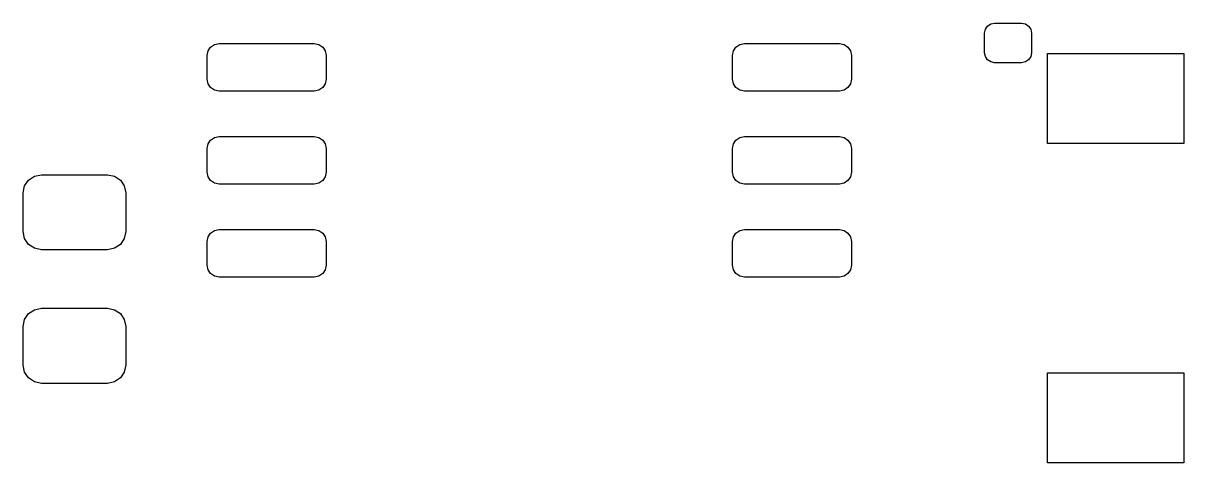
# Model space of a CAD drawing. Header units: inches. Extents: x 5.12 to 5.94, y -4.12 to -1.81.
# Drawn here: x 5.268 to 5.893, y -2.574 to -2.337 of the extents above; entities that cross this region are included whole.
import ezdxf

# ---------------------------------------------------------------- set-up
doc = ezdxf.new("R2010")
doc.units = ezdxf.units.IN
doc.header["$MEASUREMENT"] = 0
doc.layers.add('F.Paste', color=253, linetype='CONTINUOUS', true_color=0xb4a09a)

msp = doc.modelspace()

# ---------------------------------------------------------------- linework, layer by layer
at = {"layer": 'F.Paste', "linetype": 'CONTINUOUS'}
for p, q in [((5.78581, -2.34073), (5.78696, -2.33901)), ((5.78696, -2.33901), (5.78868, -2.33785)), ((5.78868, -2.33785), (5.79072, -2.33745)), ((5.79072, -2.33745), (5.80528, -2.33745)), ((5.80528, -2.33745), (5.80732, -2.33785)), ((5.80732, -2.33785), (5.80904, -2.33901)), ((5.80904, -2.33901), (5.81019, -2.34073)), ((5.7854, -2.34276), (5.78581, -2.34073)), ((5.7854, -2.35339), (5.7854, -2.34276)), ((5.81019, -2.34073), (5.8106, -2.34276)), ((5.8106, -2.34276), (5.8106, -2.35339)), ((5.36737, -2.35478), (5.36786, -2.35234)), ((5.36786, -2.35234), (5.36924, -2.35026)), ((5.36924, -2.35026), (5.37132, -2.34887)), ((5.37132, -2.34887), (5.37377, -2.34839)), ((5.37377, -2.34839), (5.42495, -2.34839)), ((5.42495, -2.34839), (5.4274, -2.34887)), ((5.4274, -2.34887), (5.42947, -2.35026)), ((5.42947, -2.35026), (5.43086, -2.35234)), ((5.43086, -2.35234), (5.43134, -2.35478)), ((5.64985, -2.35478), (5.65034, -2.35234)), ((5.65034, -2.35234), (5.65172, -2.35026)), ((5.65172, -2.35026), (5.6538, -2.34887)), ((5.6538, -2.34887), (5.65625, -2.34839)), ((5.65625, -2.34839), (5.70743, -2.34839)), ((5.70743, -2.34839), (5.70988, -2.34887)), ((5.70988, -2.34887), (5.71195, -2.35026)), ((5.71195, -2.35026), (5.71334, -2.35234)), ((5.71334, -2.35234), (5.71382, -2.35478)), ((5.36737, -2.36758), (5.36737, -2.35478)), ((5.43134, -2.35478), (5.43134, -2.36758)), ((5.64985, -2.36758), (5.64985, -2.35478)), ((5.71382, -2.35478), (5.71382, -2.36758)), ((5.78581, -2.35543), (5.7854, -2.35339)), ((5.78696, -2.35715), (5.78581, -2.35543)), ((5.78868, -2.3583), (5.78696, -2.35715)), ((5.79072, -2.35871), (5.78868, -2.3583)), ((5.80528, -2.35871), (5.79072, -2.35871)), ((5.80732, -2.3583), (5.80528, -2.35871)), ((5.80904, -2.35715), (5.80732, -2.3583)), ((5.81019, -2.35543), (5.80904, -2.35715)), ((5.8106, -2.35339), (5.81019, -2.35543)), ((5.81929, -2.40217), (5.81929, -2.35374)), ((5.81929, -2.35374), (5.89252, -2.35374)), ((5.89252, -2.35374), (5.89252, -2.40217)), ((5.36786, -2.37003), (5.36737, -2.36758)), ((5.36924, -2.3721), (5.36786, -2.37003)), ((5.43086, -2.37003), (5.42947, -2.3721)), ((5.43134, -2.36758), (5.43086, -2.37003)), ((5.65034, -2.37003), (5.64985, -2.36758)), ((5.65172, -2.3721), (5.65034, -2.37003)), ((5.71334, -2.37003), (5.71195, -2.3721)), ((5.71382, -2.36758), (5.71334, -2.37003)), ((5.37132, -2.37349), (5.36924, -2.3721)), ((5.37377, -2.37398), (5.37132, -2.37349)), ((5.42495, -2.37398), (5.37377, -2.37398)), ((5.4274, -2.37349), (5.42495, -2.37398)), ((5.42947, -2.3721), (5.4274, -2.37349)), ((5.6538, -2.37349), (5.65172, -2.3721)), ((5.65625, -2.37398), (5.6538, -2.37349)), ((5.70743, -2.37398), (5.65625, -2.37398)), ((5.70988, -2.37349), (5.70743, -2.37398)), ((5.71195, -2.3721), (5.70988, -2.37349)), ((5.36737, -2.40478), (5.36786, -2.40234)), ((5.36786, -2.40234), (5.36924, -2.40026)), ((5.36924, -2.40026), (5.37132, -2.39887)), ((5.37132, -2.39887), (5.37377, -2.39839)), ((5.37377, -2.39839), (5.42495, -2.39839)), ((5.42495, -2.39839), (5.4274, -2.39887)), ((5.4274, -2.39887), (5.42947, -2.40026)), ((5.42947, -2.40026), (5.43086, -2.40234)), ((5.43086, -2.40234), (5.43134, -2.40478)), ((5.64985, -2.40478), (5.65034, -2.40234)), ((5.65034, -2.40234), (5.65172, -2.40026)), ((5.65172, -2.40026), (5.6538, -2.39887)), ((5.6538, -2.39887), (5.65625, -2.39839)), ((5.65625, -2.39839), (5.70743, -2.39839)), ((5.70743, -2.39839), (5.70988, -2.39887)), ((5.70988, -2.39887), (5.71195, -2.40026)), ((5.71195, -2.40026), (5.71334, -2.40234)), ((5.71334, -2.40234), (5.71382, -2.40478)), ((5.89252, -2.40217), (5.81929, -2.40217)), ((5.36737, -2.41758), (5.36737, -2.40478)), ((5.43134, -2.40478), (5.43134, -2.41758)), ((5.64985, -2.41758), (5.64985, -2.40478)), ((5.71382, -2.40478), (5.71382, -2.41758)), ((5.27132, -2.42178), (5.27452, -2.41965)), ((5.27452, -2.41965), (5.27828, -2.4189)), ((5.27828, -2.4189), (5.31372, -2.4189)), ((5.31372, -2.4189), (5.31748, -2.41965)), ((5.31748, -2.41965), (5.32068, -2.42178)), ((5.36786, -2.42003), (5.36737, -2.41758)), ((5.36924, -2.4221), (5.36786, -2.42003)), ((5.43086, -2.42003), (5.42947, -2.4221)), ((5.43134, -2.41758), (5.43086, -2.42003)), ((5.65034, -2.42003), (5.64985, -2.41758)), ((5.65172, -2.4221), (5.65034, -2.42003)), ((5.71334, -2.42003), (5.71195, -2.4221)), ((5.71382, -2.41758), (5.71334, -2.42003)), ((5.26844, -2.42874), (5.26919, -2.42497)), ((5.26919, -2.42497), (5.27132, -2.42178)), ((5.32068, -2.42178), (5.32281, -2.42497)), ((5.32281, -2.42497), (5.32356, -2.42874)), ((5.37132, -2.42349), (5.36924, -2.4221)), ((5.37377, -2.42398), (5.37132, -2.42349)), ((5.42495, -2.42398), (5.37377, -2.42398)), ((5.4274, -2.42349), (5.42495, -2.42398)), ((5.42947, -2.4221), (5.4274, -2.42349)), ((5.6538, -2.42349), (5.65172, -2.4221)), ((5.65625, -2.42398), (5.6538, -2.42349)), ((5.70743, -2.42398), (5.65625, -2.42398)), ((5.70988, -2.42349), (5.70743, -2.42398)), ((5.71195, -2.4221), (5.70988, -2.42349)), ((5.26844, -2.44941), (5.26844, -2.42874)), ((5.32356, -2.42874), (5.32356, -2.44941)), ((5.26919, -2.45318), (5.26844, -2.44941)), ((5.32356, -2.44941), (5.32281, -2.45318)), ((5.36737, -2.45478), (5.36786, -2.45234)), ((5.36786, -2.45234), (5.36924, -2.45026)), ((5.36924, -2.45026), (5.37132, -2.44887)), ((5.37132, -2.44887), (5.37377, -2.44839)), ((5.37377, -2.44839), (5.42495, -2.44839)), ((5.42495, -2.44839), (5.4274, -2.44887)), ((5.4274, -2.44887), (5.42947, -2.45026)), ((5.42947, -2.45026), (5.43086, -2.45234)), ((5.43086, -2.45234), (5.43134, -2.45478)), ((5.64985, -2.45478), (5.65034, -2.45234)), ((5.65034, -2.45234), (5.65172, -2.45026)), ((5.65172, -2.45026), (5.6538, -2.44887)), ((5.6538, -2.44887), (5.65625, -2.44839)), ((5.65625, -2.44839), (5.70743, -2.44839)), ((5.70743, -2.44839), (5.70988, -2.44887)), ((5.70988, -2.44887), (5.71195, -2.45026)), ((5.71195, -2.45026), (5.71334, -2.45234)), ((5.71334, -2.45234), (5.71382, -2.45478)), ((5.27132, -2.45637), (5.26919, -2.45318)), ((5.27452, -2.4585), (5.27132, -2.45637)), ((5.27828, -2.45925), (5.27452, -2.4585)), ((5.31748, -2.4585), (5.31372, -2.45925)), ((5.32068, -2.45637), (5.31748, -2.4585)), ((5.32281, -2.45318), (5.32068, -2.45637)), ((5.36737, -2.46758), (5.36737, -2.45478)), ((5.43134, -2.45478), (5.43134, -2.46758)), ((5.64985, -2.46758), (5.64985, -2.45478)), ((5.71382, -2.45478), (5.71382, -2.46758)), ((5.31372, -2.45925), (5.27828, -2.45925)), ((5.36786, -2.47003), (5.36737, -2.46758)), ((5.36924, -2.4721), (5.36786, -2.47003)), ((5.43086, -2.47003), (5.42947, -2.4721)), ((5.43134, -2.46758), (5.43086, -2.47003)), ((5.65034, -2.47003), (5.64985, -2.46758)), ((5.65172, -2.4721), (5.65034, -2.47003)), ((5.71334, -2.47003), (5.71195, -2.4721)), ((5.71382, -2.46758), (5.71334, -2.47003)), ((5.37132, -2.47349), (5.36924, -2.4721)), ((5.37377, -2.47398), (5.37132, -2.47349)), ((5.42495, -2.47398), (5.37377, -2.47398)), ((5.4274, -2.47349), (5.42495, -2.47398)), ((5.42947, -2.4721), (5.4274, -2.47349)), ((5.6538, -2.47349), (5.65172, -2.4721)), ((5.65625, -2.47398), (5.6538, -2.47349)), ((5.70743, -2.47398), (5.65625, -2.47398)), ((5.70988, -2.47349), (5.70743, -2.47398)), ((5.71195, -2.4721), (5.70988, -2.47349)), ((5.26919, -2.49682), (5.27132, -2.49363)), ((5.27132, -2.49363), (5.27452, -2.4915)), ((5.27452, -2.4915), (5.27828, -2.49075)), ((5.27828, -2.49075), (5.31372, -2.49075)), ((5.31372, -2.49075), (5.31748, -2.4915)), ((5.31748, -2.4915), (5.32068, -2.49363)), ((5.32068, -2.49363), (5.32281, -2.49682)), ((5.26844, -2.50059), (5.26919, -2.49682)), ((5.26844, -2.52126), (5.26844, -2.50059)), ((5.32281, -2.49682), (5.32356, -2.50059)), ((5.32356, -2.50059), (5.32356, -2.52126)), ((5.26919, -2.52503), (5.26844, -2.52126)), ((5.32356, -2.52126), (5.32281, -2.52503)), ((5.27132, -2.52822), (5.26919, -2.52503)), ((5.32281, -2.52503), (5.32068, -2.52822)), ((5.81929, -2.57382), (5.81929, -2.52539)), ((5.81929, -2.52539), (5.89252, -2.52539)), ((5.89252, -2.52539), (5.89252, -2.57382)), ((5.27452, -2.53035), (5.27132, -2.52822)), ((5.27828, -2.5311), (5.27452, -2.53035)), ((5.31372, -2.5311), (5.27828, -2.5311)), ((5.31748, -2.53035), (5.31372, -2.5311)), ((5.32068, -2.52822), (5.31748, -2.53035)), ((5.89252, -2.57382), (5.81929, -2.57382))]:
    msp.add_line(p, q, dxfattribs=at)

doc.saveas('drawing.dxf')
